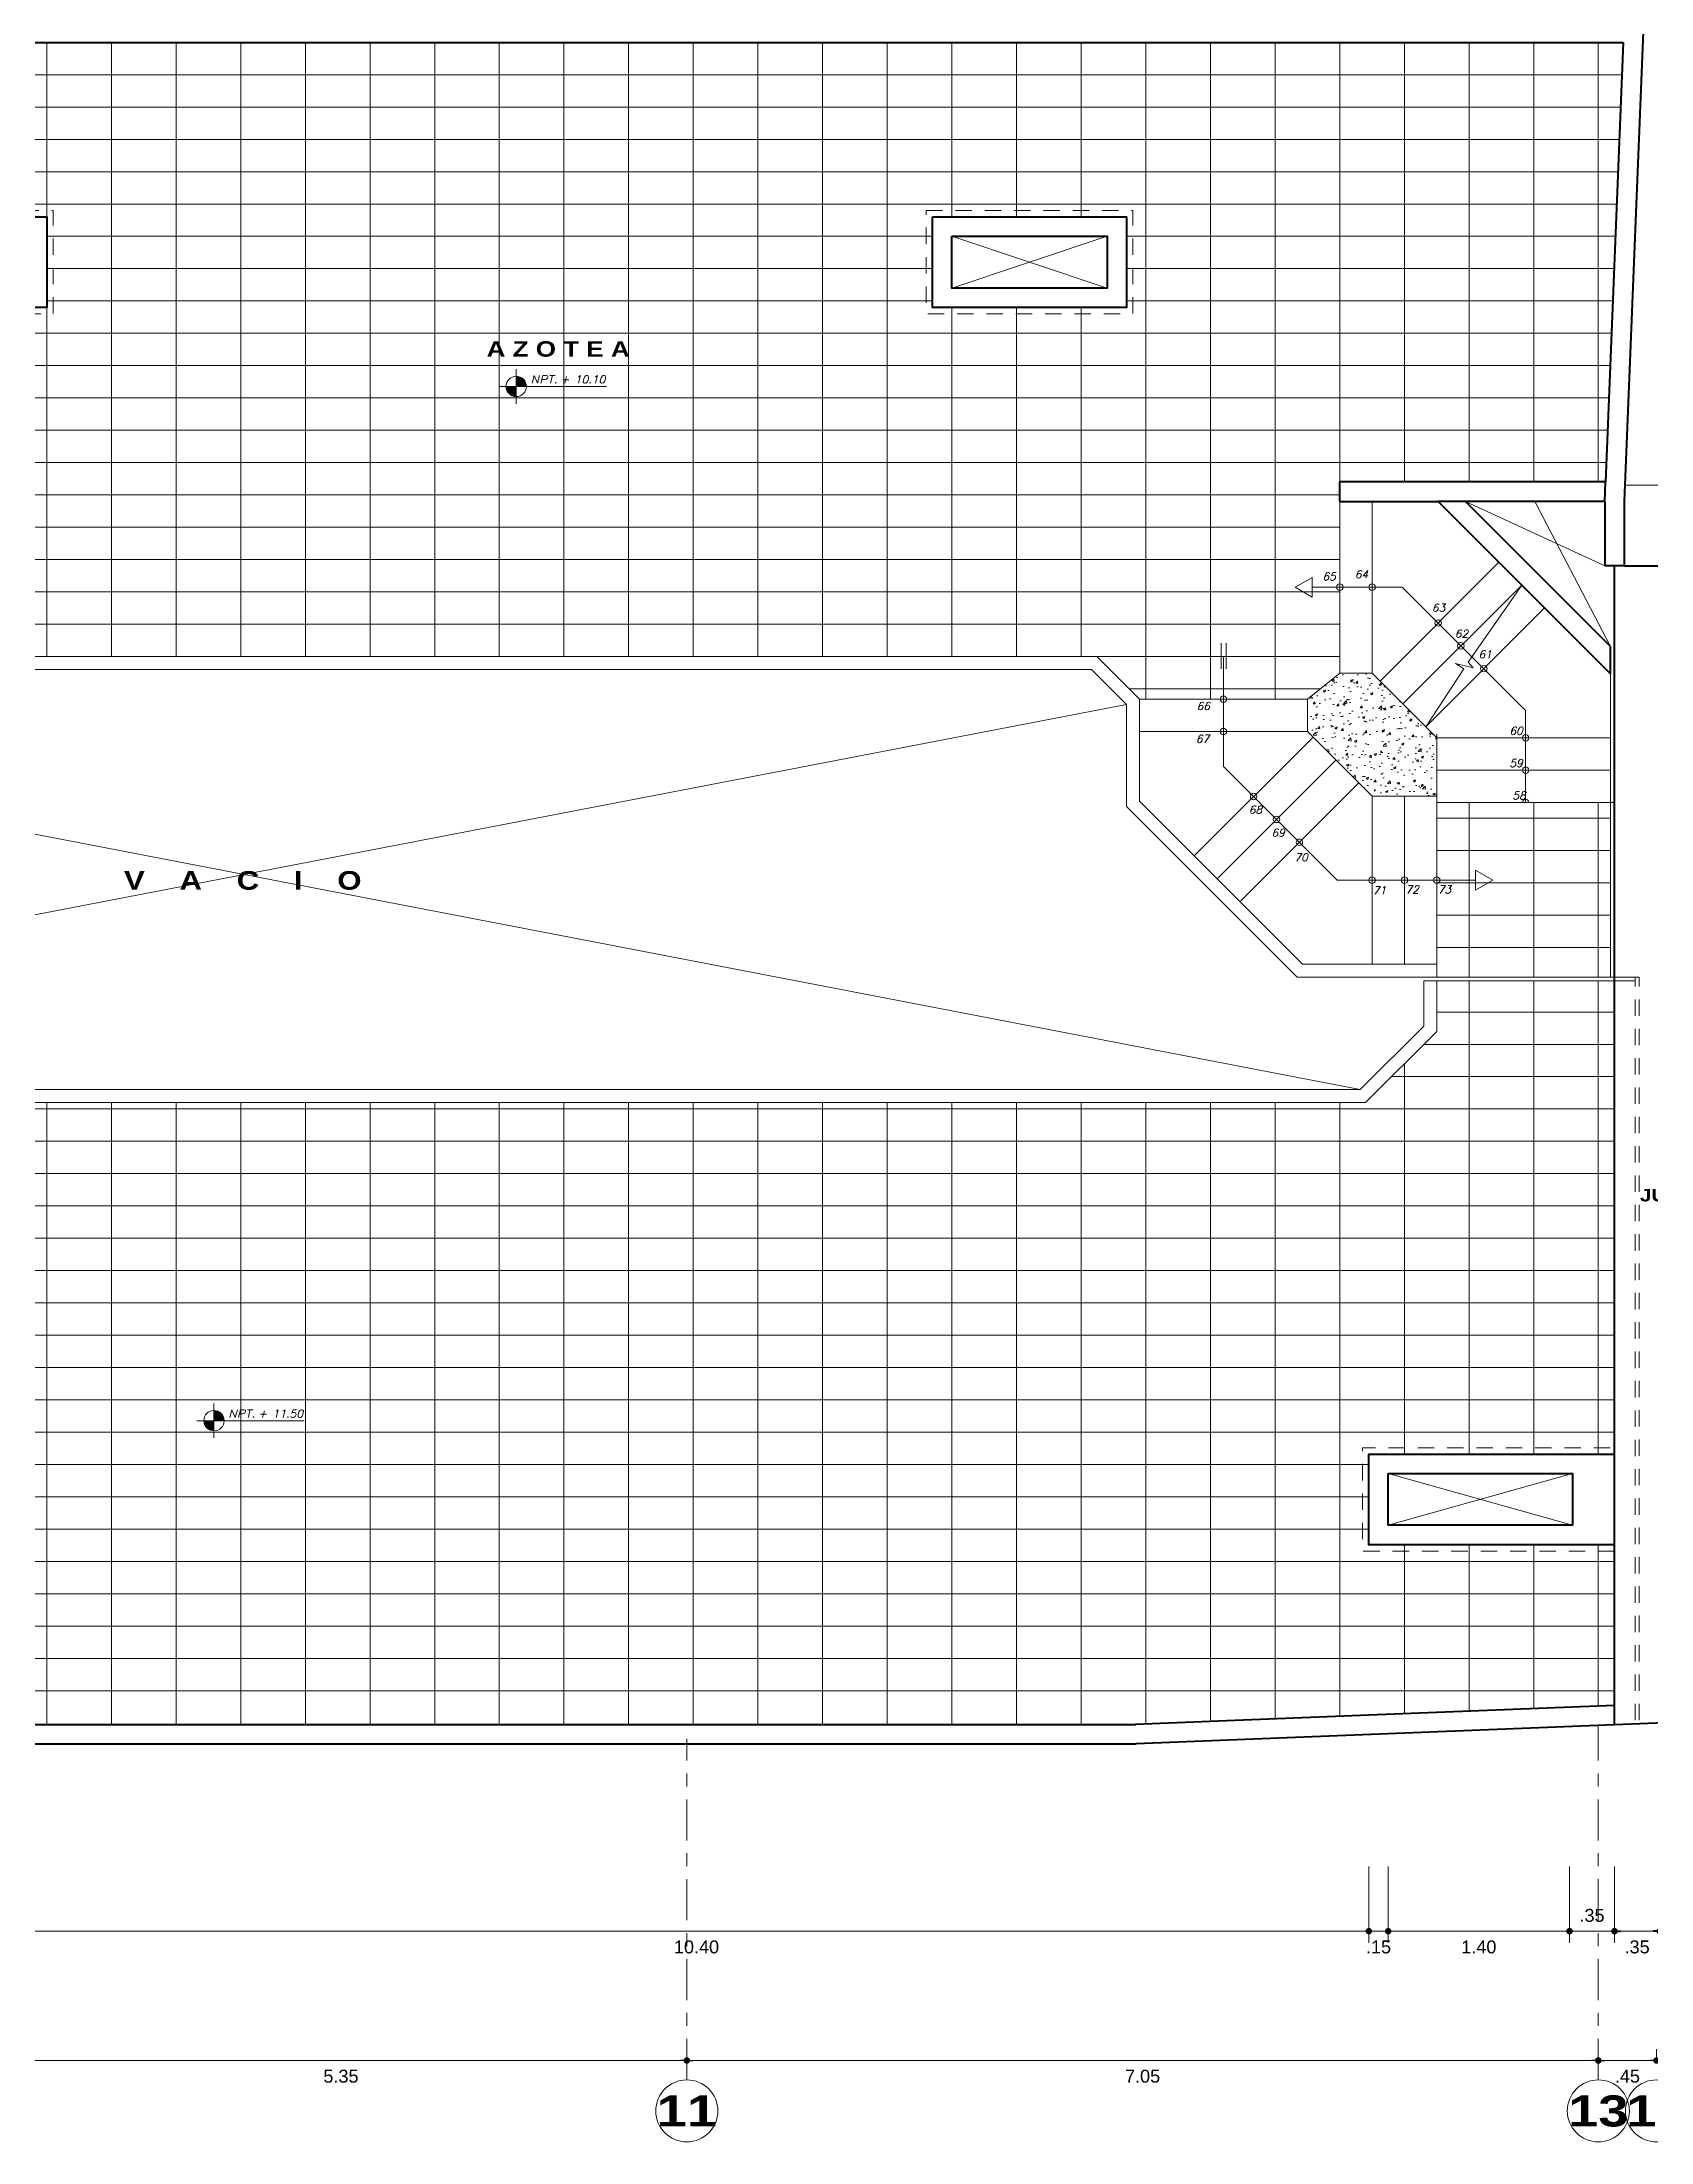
# Model space of a CAD drawing. Header units: millimetres. Extents: x 2178 to 2304, y 1220 to 1359.
# Drawn here: x 2268.32 to 2280.77, y 1327.38 to 1343.62 of the extents above; entities that cross this region are included whole.
import ezdxf
from ezdxf.enums import TextEntityAlignment as Align

# ---------------------------------------------------------------- set-up
doc = ezdxf.new("R2010")
doc.units = ezdxf.units.MM
doc.linetypes.add('CENTER', pattern=[50.8, 31.75, -6.35, 6.35, -6.35])
doc.linetypes.add('HIDDEN', pattern=[9.525, 6.35, -3.175])
doc.layers.get('0').update_dxf_attribs({"lineweight": 0})
for name, color, linetype, lineweight in [('COTAS', 40, 'Continuous', 20), ('Ejes22', 50, 'CENTER', 9), ('muros bajos', 2, 'Continuous', 25), ('PLUMA 1', 46, 'Continuous', 13), ('PLUMA 2', 94, 'Continuous', 15), ('PLUMA 4', 5, 'Continuous', 40), ('PLUMA 7', 10, 'Continuous', 0), ('PROY', 13, 'HIDDEN', 13), ('TEXTO', 5, 'Continuous', 18), ('TEXTOS', 42, 'Continuous', 13)]:
    doc.layers.add(name, color=color, linetype=linetype, lineweight=lineweight)
doc.layers.add('pisos....', color=7, linetype='Continuous', lineweight=5, true_color=0x7c7f7e)
doc.styles.add('ARIAL', font='arial.ttf')
doc.styles.add('ARIAL-N', font='arialbd.ttf')
doc.styles.add('ARIALCH', font='arialbd.ttf', dxfattribs={"width": 1.25})
doc.styles.add('SIMPLEX', font='simplex.shx', dxfattribs={"width": 1.2, "oblique": 15})
doc.dimstyles.new('RPM 50', dxfattribs={"dimtxt": 0.1, "dimasz": 0.05, "dimexe": 0.0885, "dimexo": 0.1535, "dimgap": 0.071, "dimtad": 2, "dimtih": 1, "dimtoh": 1, "dimzin": 4, "dimdsep": 46, "dimtxsty": 'ARIAL', "dimblk": 'DOT', "dimcen": 0.4, "dimdle": 0.25, "dimclrd": 8, "dimclre": 8, "dimclrt": 9, "dimadec": 0, "dimazin": 0, "dimtfac": 1, "dimtix": 1, "dimtmove": 0, "dimatfit": 3, "dimldrblk": 'DOT', "dimfxl": 0.5, "dimfxlon": 1, "dimlwd": 0, "dimlwe": 0, "dimarcsym": 0})

# ---------------------------------------------------------------- blocks, each defined once
blk = doc.blocks.new('_DOT')
at = {"color": 0, "linetype": 'ByBlock'}
blk.add_line((-0.5, 0), (-1, 0), dxfattribs=at)
at = {"color": 0, "linetype": 'ByBlock', "const_width": 0.5}
blk.add_lwpolyline([(-0.25, 0, 1), (0.25, 0, 1)], format="xyb", close=True, dxfattribs=at)
blk = doc.blocks.new('*D1721')
at = {"layer": 'Defpoints', "color": 0, "transparency": 16777216}
for p in [(2267.962, 1328.006), (2273.312, 1328.006), (2273.312, 1328.006)]:
    blk.add_point(p, dxfattribs=at)
at = {"layer": 'muros bajos', "color": 8, "lineweight": 0, "transparency": 16777216}
for p, q in [((2267.962, 1328.006), (2267.962, 1328.094)), ((2273.312, 1328.006), (2273.312, 1328.094)), ((2268.012, 1328.006), (2273.262, 1328.006))]:
    blk.add_line(p, q, dxfattribs=at)
at = {"layer": 'muros bajos', "color": 8, "lineweight": 0, "transparency": 16777216, "xscale": 0.05, "yscale": 0.05, "zscale": 0.05, "rotation": 180}
blk.add_blockref('_DOT', (2267.962, 1328.006), dxfattribs=at)
at = {"layer": 'muros bajos', "color": 8, "lineweight": 0, "transparency": 16777216, "xscale": 0.05, "yscale": 0.05, "zscale": 0.05}
blk.add_blockref('_DOT', (2273.312, 1328.006), dxfattribs=at)
at = {"layer": 'muros bajos', "color": 9, "transparency": 16777216, "insert": (2270.637, 1327.884), "char_height": 0.1, "attachment_point": 5, "style": 'ARIAL'}
blk.add_mtext('5.35', dxfattribs=at)
blk = doc.blocks.new('*D1722')
at = {"layer": 'Defpoints', "color": 0, "transparency": 16777216}
for p in [(2273.312, 1328.006), (2280.362, 1328.006), (2280.362, 1328.006)]:
    blk.add_point(p, dxfattribs=at)
at = {"layer": 'muros bajos', "color": 8, "lineweight": 0, "transparency": 16777216}
for p, q in [((2273.312, 1328.006), (2273.312, 1328.094)), ((2280.362, 1328.006), (2280.362, 1328.094)), ((2273.362, 1328.006), (2280.312, 1328.006))]:
    blk.add_line(p, q, dxfattribs=at)
at = {"layer": 'muros bajos', "color": 8, "lineweight": 0, "transparency": 16777216, "xscale": 0.05, "yscale": 0.05, "zscale": 0.05, "rotation": 180}
blk.add_blockref('_DOT', (2273.312, 1328.006), dxfattribs=at)
at = {"layer": 'muros bajos', "color": 8, "lineweight": 0, "transparency": 16777216, "xscale": 0.05, "yscale": 0.05, "zscale": 0.05}
blk.add_blockref('_DOT', (2280.362, 1328.006), dxfattribs=at)
at = {"layer": 'muros bajos', "color": 9, "transparency": 16777216, "insert": (2276.837, 1327.884), "char_height": 0.1, "attachment_point": 5, "style": 'ARIAL'}
blk.add_mtext('7.05', dxfattribs=at)
blk = doc.blocks.new('*D1723')
at = {"layer": 'Defpoints', "color": 0, "transparency": 16777216}
for p in [(2280.362, 1328.006), (2280.812, 1328.006), (2280.812, 1328.006)]:
    blk.add_point(p, dxfattribs=at)
at = {"layer": 'muros bajos', "color": 8, "lineweight": 0, "transparency": 16777216}
for p, q in [((2280.362, 1328.006), (2280.362, 1328.094)), ((2280.812, 1328.006), (2280.812, 1328.094)), ((2280.412, 1328.006), (2280.762, 1328.006))]:
    blk.add_line(p, q, dxfattribs=at)
at = {"layer": 'muros bajos', "color": 8, "lineweight": 0, "transparency": 16777216, "xscale": 0.05, "yscale": 0.05, "zscale": 0.05, "rotation": 180}
blk.add_blockref('_DOT', (2280.362, 1328.006), dxfattribs=at)
at = {"layer": 'muros bajos', "color": 8, "lineweight": 0, "transparency": 16777216, "xscale": 0.05, "yscale": 0.05, "zscale": 0.05}
blk.add_blockref('_DOT', (2280.812, 1328.006), dxfattribs=at)
at = {"layer": 'muros bajos', "color": 9, "transparency": 16777216, "insert": (2280.587, 1327.884), "char_height": 0.1, "attachment_point": 5, "style": 'ARIAL'}
blk.add_mtext('.45', dxfattribs=at)
blk = doc.blocks.new('*D1737')
at = {"color": 8, "lineweight": 0, "transparency": 16777216}
for p, q in [((2278.587, 1329.506), (2278.587, 1328.917)), ((2268.187, 1329.352), (2268.187, 1328.917)), ((2268.237, 1329.006), (2278.537, 1329.006))]:
    blk.add_line(p, q, dxfattribs=at)
at = {"layer": 'Defpoints', "color": 0, "transparency": 16777216}
for p in [(2278.587, 1330.677), (2268.187, 1329.506), (2278.587, 1329.006)]:
    blk.add_point(p, dxfattribs=at)
at = {"color": 8, "lineweight": 0, "transparency": 16777216, "xscale": 0.05, "yscale": 0.05, "zscale": 0.05, "rotation": 180}
blk.add_blockref('_DOT', (2268.187, 1329.006), dxfattribs=at)
at = {"color": 8, "lineweight": 0, "transparency": 16777216, "xscale": 0.05, "yscale": 0.05, "zscale": 0.05}
blk.add_blockref('_DOT', (2278.587, 1329.006), dxfattribs=at)
at = {"color": 9, "transparency": 16777216, "insert": (2273.387, 1328.884), "char_height": 0.1, "attachment_point": 5, "style": 'ARIAL'}
blk.add_mtext('10.40', dxfattribs=at)
blk = doc.blocks.new('*D1677')
at = {"layer": 'Defpoints', "color": 0, "ltscale": 0.02, "transparency": 16777216}
for p in [(2280.487, 1330.753), (2280.837, 1330.766), (2280.837, 1329.006)]:
    blk.add_point(p, dxfattribs=at)
at = {"layer": 'PLUMA 4', "color": 8, "lineweight": 0, "ltscale": 0.02, "transparency": 16777216}
for p, q in [((2280.487, 1329.506), (2280.487, 1328.917)), ((2280.837, 1329.506), (2280.837, 1328.917)), ((2280.537, 1329.006), (2280.787, 1329.006))]:
    blk.add_line(p, q, dxfattribs=at)
at = {"layer": 'PLUMA 4', "color": 8, "lineweight": 0, "ltscale": 0.02, "transparency": 16777216, "xscale": 0.05, "yscale": 0.05, "zscale": 0.05, "rotation": 180}
blk.add_blockref('_DOT', (2280.487, 1329.006), dxfattribs=at)
at = {"layer": 'PLUMA 4', "color": 8, "lineweight": 0, "ltscale": 0.02, "transparency": 16777216, "xscale": 0.05, "yscale": 0.05, "zscale": 0.05}
blk.add_blockref('_DOT', (2280.837, 1329.006), dxfattribs=at)
at = {"layer": 'PLUMA 4', "color": 9, "ltscale": 0.02, "transparency": 16777216, "insert": (2280.662, 1328.884), "char_height": 0.1, "attachment_point": 5, "style": 'ARIAL'}
blk.add_mtext('.35', dxfattribs=at)
blk = doc.blocks.new('*D1706')
at = {"color": 8, "lineweight": 0, "transparency": 16777216}
for p, q in [((2268.212, 1344.716), (2268.212, 1345.304)), ((2268.362, 1344.716), (2268.362, 1345.304)), ((2268.162, 1345.216), (2268.112, 1345.216)), ((2268.212, 1345.216), (2268.362, 1345.216)), ((2268.412, 1345.216), (2268.462, 1345.216))]:
    blk.add_line(p, q, dxfattribs=at)
at = {"layer": 'Defpoints', "color": 0, "transparency": 16777216}
for p in [(2268.362, 1345.216), (2268.212, 1343.616), (2268.362, 1343.623)]:
    blk.add_point(p, dxfattribs=at)
at = {"color": 8, "lineweight": 0, "transparency": 16777216, "xscale": 0.05, "yscale": 0.05, "zscale": 0.05}
blk.add_blockref('_DOT', (2268.212, 1345.216), dxfattribs=at)
at = {"color": 8, "lineweight": 0, "transparency": 16777216, "xscale": 0.05, "yscale": 0.05, "zscale": 0.05, "rotation": 180}
blk.add_blockref('_DOT', (2268.362, 1345.216), dxfattribs=at)
at = {"color": 9, "transparency": 16777216, "insert": (2268.287, 1345.338), "char_height": 0.1, "attachment_point": 5, "style": 'ARIAL'}
blk.add_mtext('.15', dxfattribs=at)
blk = doc.blocks.new('*D1744')
at = {"color": 8, "lineweight": 0, "transparency": 16777216}
for p, q in [((2275.212, 1344.716), (2275.212, 1345.304)), ((2276.312, 1344.716), (2276.312, 1345.304)), ((2276.262, 1345.216), (2275.262, 1345.216))]:
    blk.add_line(p, q, dxfattribs=at)
at = {"layer": 'Defpoints', "color": 0, "transparency": 16777216}
for p in [(2275.212, 1345.216), (2275.212, 1343.616), (2276.312, 1343.616)]:
    blk.add_point(p, dxfattribs=at)
at = {"color": 8, "lineweight": 0, "transparency": 16777216, "xscale": 0.05, "yscale": 0.05, "zscale": 0.05, "rotation": 180}
blk.add_blockref('_DOT', (2275.212, 1345.216), dxfattribs=at)
at = {"color": 8, "lineweight": 0, "transparency": 16777216, "xscale": 0.05, "yscale": 0.05, "zscale": 0.05}
blk.add_blockref('_DOT', (2276.312, 1345.216), dxfattribs=at)
at = {"color": 9, "transparency": 16777216, "insert": (2275.762, 1345.338), "char_height": 0.1, "attachment_point": 5, "style": 'ARIAL'}
blk.add_mtext('1.10', dxfattribs=at)
blk = doc.blocks.new('*D1745')
at = {"color": 8, "lineweight": 0, "transparency": 16777216}
for p, q in [((2275.212, 1344.716), (2275.212, 1345.304)), ((2280.311, 1344.716), (2280.311, 1345.304)), ((2275.262, 1345.216), (2280.261, 1345.216))]:
    blk.add_line(p, q, dxfattribs=at)
at = {"layer": 'Defpoints', "color": 0, "transparency": 16777216}
for p in [(2280.311, 1345.216), (2280.311, 1343.766), (2275.212, 1343.616)]:
    blk.add_point(p, dxfattribs=at)
at = {"color": 8, "lineweight": 0, "transparency": 16777216, "xscale": 0.05, "yscale": 0.05, "zscale": 0.05, "rotation": 180}
blk.add_blockref('_DOT', (2275.212, 1345.216), dxfattribs=at)
at = {"color": 8, "lineweight": 0, "transparency": 16777216, "xscale": 0.05, "yscale": 0.05, "zscale": 0.05}
blk.add_blockref('_DOT', (2280.311, 1345.216), dxfattribs=at)
at = {"color": 9, "transparency": 16777216, "insert": (2277.762, 1345.338), "char_height": 0.1, "attachment_point": 5, "style": 'ARIAL'}
blk.add_mtext('5.10', dxfattribs=at)
blk = doc.blocks.new('*D1714')
at = {"color": 8, "lineweight": 0, "transparency": 16777216}
for p, q in [((2282.292, 1343.766), (2282.381, 1343.766)), ((2282.292, 1343.716), (2282.292, 1343.566)), ((2281.792, 1343.516), (2282.381, 1343.516))]:
    blk.add_line(p, q, dxfattribs=at)
at = {"layer": 'Defpoints', "color": 0, "transparency": 16777216}
for p in [(2282.292, 1343.766), (2280.311, 1343.516), (2282.292, 1343.516)]:
    blk.add_point(p, dxfattribs=at)
at = {"color": 8, "lineweight": 0, "transparency": 16777216, "xscale": 0.05, "yscale": 0.05, "zscale": 0.05}
for p, rotation in [((2282.292, 1343.766), 90), ((2282.292, 1343.516), 270)]:
    blk.add_blockref('_DOT', p, dxfattribs=dict(at, rotation=rotation))
at = {"color": 9, "transparency": 16777216, "insert": (2282.451, 1343.641), "char_height": 0.1, "attachment_point": 5, "style": 'ARIAL'}
blk.add_mtext('.25', dxfattribs=at)
blk = doc.blocks.new('*D1715')
at = {"color": 8, "lineweight": 0, "transparency": 16777216}
for p, q in [((2281.792, 1343.516), (2282.381, 1343.516)), ((2282.292, 1343.466), (2282.292, 1340.366)), ((2281.792, 1340.316), (2282.381, 1340.316))]:
    blk.add_line(p, q, dxfattribs=at)
at = {"layer": 'Defpoints', "color": 0, "transparency": 16777216}
for p in [(2280.311, 1343.516), (2280.162, 1340.316), (2282.292, 1340.316)]:
    blk.add_point(p, dxfattribs=at)
at = {"color": 8, "lineweight": 0, "transparency": 16777216, "xscale": 0.05, "yscale": 0.05, "zscale": 0.05}
for p, rotation in [((2282.292, 1343.516), 90), ((2282.292, 1340.316), 270)]:
    blk.add_blockref('_DOT', p, dxfattribs=dict(at, rotation=rotation))
at = {"color": 9, "transparency": 16777216, "insert": (2282.493, 1341.916), "char_height": 0.1, "attachment_point": 5, "style": 'ARIAL'}
blk.add_mtext('3.20', dxfattribs=at)
blk = doc.blocks.new('*D1758')
at = {"color": 8, "lineweight": 0, "transparency": 16777216}
for p, q in [((2281.792, 1340.316), (2282.381, 1340.316)), ((2282.292, 1340.266), (2282.292, 1340.116)), ((2281.792, 1340.066), (2282.381, 1340.066))]:
    blk.add_line(p, q, dxfattribs=at)
at = {"layer": 'Defpoints', "color": 0, "transparency": 16777216}
for p in [(2280.162, 1340.316), (2280.412, 1340.066), (2282.292, 1340.066)]:
    blk.add_point(p, dxfattribs=at)
at = {"color": 8, "lineweight": 0, "transparency": 16777216, "xscale": 0.05, "yscale": 0.05, "zscale": 0.05}
for p, rotation in [((2282.292, 1340.316), 90), ((2282.292, 1340.066), 270)]:
    blk.add_blockref('_DOT', p, dxfattribs=dict(at, rotation=rotation))
at = {"color": 9, "transparency": 16777216, "insert": (2282.451, 1340.191), "char_height": 0.1, "attachment_point": 5, "style": 'ARIAL'}
blk.add_mtext('.25', dxfattribs=at)
blk = doc.blocks.new('*D1759')
at = {"color": 8, "lineweight": 0, "transparency": 16777216}
for p, q in [((2281.792, 1340.066), (2282.381, 1340.066)), ((2282.292, 1340.016), (2282.292, 1339.616)), ((2281.792, 1339.566), (2282.381, 1339.566))]:
    blk.add_line(p, q, dxfattribs=at)
at = {"layer": 'Defpoints', "color": 0, "transparency": 16777216}
for p in [(2280.412, 1340.066), (2280.412, 1339.566), (2282.292, 1339.566)]:
    blk.add_point(p, dxfattribs=at)
at = {"color": 8, "lineweight": 0, "transparency": 16777216, "xscale": 0.05, "yscale": 0.05, "zscale": 0.05}
for p, rotation in [((2282.292, 1340.066), 90), ((2282.292, 1339.566), 270)]:
    blk.add_blockref('_DOT', p, dxfattribs=dict(at, rotation=rotation))
at = {"color": 9, "transparency": 16777216, "insert": (2282.451, 1339.816), "char_height": 0.1, "attachment_point": 5, "style": 'ARIAL'}
blk.add_mtext('.50', dxfattribs=at)
blk = doc.blocks.new('F1')
for points in [[(-0.1, 0.02), (0.1, 0.02)], [(-0.1, -0.02), (0.1, -0.02)]]:
    blk.add_lwpolyline(points)
blk = doc.blocks.new('N')
at = {"linetype": 'Continuous'}
h = blk.add_hatch(color=256, dxfattribs=at)
h.paths.add_polyline_path([(0, 0.1), (0, 0), (0.1, 0, 0.414214)])
h.paths.add_polyline_path([(-0.1, 0, 0.414214), (0, -0.1), (0, 0)])
for points in [[(-0.17, 0), (0.887, 0)], [(0, 0.17), (0, -0.17)]]:
    blk.add_lwpolyline(points)
blk.add_circle((0, 0), 0.1)
at = {"color": 64, "style": 'SIMPLEX', "oblique": 15, "width": 1.2}
blk.add_text('NPT.', height=0.075, dxfattribs=at).set_placement((0.14, 0.031))
at = {"color": 64, "style": 'SIMPLEX', "oblique": 15, "width": 1.062312}
blk.add_attdef('NIV', text='', height=0.075, dxfattribs=at).set_placement((0.435, 0.031), (0.875, 0.031), align=Align.FIT)
blk = doc.blocks.new('*D1750')
at = {"color": 8, "lineweight": 0, "transparency": 16777216}
for p, q in [((2278.587, 1329.506), (2278.587, 1328.917)), ((2278.737, 1329.506), (2278.737, 1328.917)), ((2278.537, 1329.006), (2278.487, 1329.006)), ((2278.587, 1329.006), (2278.737, 1329.006)), ((2278.787, 1329.006), (2278.837, 1329.006))]:
    blk.add_line(p, q, dxfattribs=at)
at = {"layer": 'Defpoints', "color": 0, "transparency": 16777216}
for p in [(2278.737, 1332.146), (2278.587, 1332.046), (2278.737, 1329.006)]:
    blk.add_point(p, dxfattribs=at)
at = {"color": 8, "lineweight": 0, "transparency": 16777216, "xscale": 0.05, "yscale": 0.05, "zscale": 0.05}
blk.add_blockref('_DOT', (2278.587, 1329.006), dxfattribs=at)
at = {"color": 8, "lineweight": 0, "transparency": 16777216, "xscale": 0.05, "yscale": 0.05, "zscale": 0.05, "rotation": 180}
blk.add_blockref('_DOT', (2278.737, 1329.006), dxfattribs=at)
at = {"color": 9, "transparency": 16777216, "insert": (2278.662, 1328.884), "char_height": 0.1, "attachment_point": 5, "style": 'ARIAL'}
blk.add_mtext('.15', dxfattribs=at)
blk = doc.blocks.new('*D1751')
at = {"color": 8, "lineweight": 0, "transparency": 16777216}
for p, q in [((2278.737, 1329.506), (2278.737, 1328.917)), ((2280.139, 1329.506), (2280.139, 1328.917)), ((2278.787, 1329.006), (2280.089, 1329.006))]:
    blk.add_line(p, q, dxfattribs=at)
at = {"layer": 'Defpoints', "color": 0, "transparency": 16777216}
for p in [(2278.737, 1332.546), (2280.139, 1332.546), (2280.139, 1329.006)]:
    blk.add_point(p, dxfattribs=at)
at = {"color": 8, "lineweight": 0, "transparency": 16777216, "xscale": 0.05, "yscale": 0.05, "zscale": 0.05, "rotation": 180}
blk.add_blockref('_DOT', (2278.737, 1329.006), dxfattribs=at)
at = {"color": 8, "lineweight": 0, "transparency": 16777216, "xscale": 0.05, "yscale": 0.05, "zscale": 0.05}
blk.add_blockref('_DOT', (2280.139, 1329.006), dxfattribs=at)
at = {"color": 9, "transparency": 16777216, "insert": (2279.438, 1328.884), "char_height": 0.1, "attachment_point": 5, "style": 'ARIAL'}
blk.add_mtext('1.40', dxfattribs=at)
blk = doc.blocks.new('*D1713')
at = {"color": 8, "lineweight": 0, "transparency": 16777216}
for p, q in [((2280.139, 1329.006), (2280.139, 1329.094)), ((2280.487, 1329.006), (2280.487, 1329.094)), ((2280.189, 1329.006), (2280.437, 1329.006))]:
    blk.add_line(p, q, dxfattribs=at)
at = {"layer": 'Defpoints', "color": 0, "transparency": 16777216}
for p in [(2280.139, 1328.955), (2280.487, 1329.006), (2280.487, 1328.955)]:
    blk.add_point(p, dxfattribs=at)
at = {"color": 8, "lineweight": 0, "transparency": 16777216, "xscale": 0.05, "yscale": 0.05, "zscale": 0.05, "rotation": 180}
blk.add_blockref('_DOT', (2280.139, 1329.006), dxfattribs=at)
at = {"color": 8, "lineweight": 0, "transparency": 16777216, "xscale": 0.05, "yscale": 0.05, "zscale": 0.05}
blk.add_blockref('_DOT', (2280.487, 1329.006), dxfattribs=at)
at = {"color": 9, "transparency": 16777216, "insert": (2280.313, 1329.128), "char_height": 0.1, "attachment_point": 5, "style": 'ARIAL'}
blk.add_mtext('.35', dxfattribs=at)

msp = doc.modelspace()

# ---------------------------------------------------------------- hatches: boundary and pattern name
h = msp.add_hatch()
h.set_pattern_fill('AR-CONC', color=256, scale=0.001)
h.set_pattern_definition([(50, (1088.16929, -427.16053), (0.182184669, -0.015939086), [0.01905, -0.20955]), (355, (1088.1693, -427.16053), (-0.035243421, 0.191056845), [0.01524, -0.167640584]), (100.451445, (1088.18447, -427.16186), (0.146941247, 0.175117752), [0.016190009, -0.178090245]), (46.1842, (1088.1693, -427.10973), (0.27107904, -0.042042328), [0.028575, -0.314325]), (96.635558, (1088.19188, -427.11323), (0.237404134, 0.247426125), [0.024285023, -0.267135608]), (351.184151, (1088.1693, -427.10973), (0.237404134, 0.247426125), [0.022859967, -0.251459732]), (21, (1088.19469, -427.12243), (0.151614391, -0.102265198), [0.01905, -0.20955]), (326, (1088.1947, -427.12243), (0.061802028, 0.184187966), [0.01524, -0.16764]), (71.451445, (1088.20733, -427.13095), (0.21341642, 0.081922769), [0.016190009, -0.178089938]), (37.5, (1088.16929, -427.16053), (0.0030886033, 0.0845550389), [0, -0.165608, 0, -0.17018, 0, -0.168275]), (7.5, (1088.16929, -427.16053), (0.0668196625, 0.100180575), [0, -0.097028, 0, -0.161798, 0, -0.064135]), (327.5, (1088.11265, -427.16053), (0.1355905952, -0.005728744), [0, -0.0635, 0, -0.19812, 0, -0.26289]), (317.5, (1088.08725, -427.16053), (0.1481291814, 0.025426491), [0, -0.08255, 0, -0.131572, 0, -0.18669])])
h.paths.add_polyline_path([(2278.112, 1338.286), (2278.112, 1338.536), (2278.362, 1338.737), (2278.612, 1338.737), (2279.112, 1338.237), (2279.112, 1337.786), (2278.612, 1337.786)])

# ---------------------------------------------------------------- linework, layer by layer
for points in [[(2276.562, 1341.716), (2275.362, 1342.116)], [(2275.362, 1341.716), (2276.562, 1342.116)], [(2279.335, 1340.066), (2280.412, 1339.566)], [(2280.457, 1338.943), (2279.871, 1340.066)], [(2280.162, 1332.146), (2278.737, 1332.546)], [(2280.162, 1332.546), (2278.737, 1332.146)], [(2279.862, 1332.546), (2280.162, 1332.546)]]:
    msp.add_lwpolyline(points)
msp.add_lwpolyline([(2278.587, 1332.046), (2278.587, 1332.046)], close=True)
at = {"layer": 'COTAS'}
for centre in [(2273.312, 1327.616), (2280.362, 1327.616), (2280.812, 1327.616)]:
    msp.add_circle(centre, 0.24, dxfattribs=at)
at = {"layer": 'Ejes22', "linetype": 'CENTER', "lineweight": 9, "ltscale": 0.01}
for points in [[(2280.567, 1340.191), (2283.442, 1340.191)], [(2280.362, 1327.856), (2280.362, 1330.598)], [(2273.312, 1327.856), (2273.312, 1330.493)]]:
    msp.add_lwpolyline(points, dxfattribs=at)
at = {"layer": 'pisos....'}
for points in [[(2268.362, 1338.866), (2268.362, 1343.616)], [(2268.862, 1338.866), (2268.862, 1343.616)], [(2269.362, 1338.866), (2269.362, 1343.616)], [(2269.862, 1338.866), (2269.862, 1343.616)], [(2270.362, 1338.866), (2270.362, 1343.616)], [(2270.862, 1338.866), (2270.862, 1343.616)], [(2271.362, 1338.866), (2271.362, 1343.616)], [(2271.862, 1338.866), (2271.862, 1343.616)], [(2272.362, 1338.866), (2272.362, 1343.616)], [(2272.862, 1338.866), (2272.862, 1343.616)], [(2273.362, 1338.866), (2273.362, 1343.616)], [(2273.862, 1338.866), (2273.862, 1343.616)], [(2274.362, 1338.866), (2274.362, 1343.616)], [(2274.862, 1338.866), (2274.862, 1343.616)], [(2275.362, 1342.266), (2275.362, 1343.616)], [(2275.862, 1342.266), (2275.862, 1343.616)], [(2276.362, 1342.266), (2276.362, 1343.616)], [(2276.862, 1338.536), (2276.862, 1343.616)], [(2277.362, 1338.536), (2277.362, 1343.616)], [(2277.862, 1338.536), (2277.862, 1343.616)], [(2278.362, 1340.216), (2278.362, 1343.616)], [(2278.862, 1340.216), (2278.862, 1343.616)], [(2279.362, 1340.216), (2279.362, 1343.616)], [(2279.862, 1340.216), (2279.862, 1343.616)], [(2280.362, 1340.216), (2280.362, 1343.616)], [(2261.912, 1343.366), (2280.545, 1343.366)], [(2261.912, 1343.116), (2280.535, 1343.116)], [(2261.912, 1342.866), (2280.525, 1342.866)], [(2261.912, 1342.866), (2280.525, 1342.866)], [(2261.912, 1342.616), (2280.515, 1342.616)], [(2261.912, 1342.366), (2280.505, 1342.366)], [(2268.362, 1342.116), (2275.212, 1342.116)], [(2275.362, 1342.116), (2276.562, 1342.116)], [(2275.362, 1341.716), (2275.362, 1342.116)], [(2276.712, 1342.116), (2280.495, 1342.116)], [(2268.362, 1341.866), (2275.212, 1341.866)], [(2268.362, 1341.866), (2275.212, 1341.866)], [(2276.712, 1341.866), (2280.485, 1341.866)], [(2276.712, 1341.866), (2280.485, 1341.866)], [(2268.362, 1341.616), (2275.212, 1341.616)], [(2275.362, 1338.866), (2275.362, 1341.566)], [(2275.862, 1338.866), (2275.862, 1341.566)], [(2276.362, 1338.866), (2276.362, 1341.566)], [(2276.712, 1341.616), (2280.475, 1341.616)], [(2261.912, 1341.366), (2280.465, 1341.366)], [(2261.912, 1341.116), (2280.455, 1341.116)], [(2261.912, 1340.866), (2280.444, 1340.866)], [(2261.912, 1340.616), (2280.434, 1340.616)], [(2261.912, 1340.366), (2280.424, 1340.366)], [(2261.912, 1340.116), (2278.362, 1340.116)], [(2278.362, 1338.866), (2278.362, 1340.036)], [(2263.312, 1339.866), (2276.462, 1339.866)], [(2276.362, 1339.866), (2278.362, 1339.866)], [(2263.312, 1339.616), (2276.462, 1339.616)], [(2276.362, 1339.616), (2277.362, 1339.616)], [(2278.362, 1339.616), (2276.362, 1339.616)], [(2263.312, 1339.366), (2276.462, 1339.366)], [(2276.362, 1339.366), (2277.362, 1339.366)], [(2278.362, 1339.366), (2276.362, 1339.366)], [(2263.312, 1339.116), (2276.492, 1339.116)], [(2276.492, 1339.116), (2277.362, 1339.116)], [(2278.362, 1339.116), (2276.492, 1339.116)], [(2278.362, 1338.866), (2276.482, 1338.866)], [(2261.254, 1335.516), (2276.712, 1338.494)], [(2278.521, 1335.516), (2263.062, 1338.494)], [(2278.212, 1338.616), (2276.732, 1338.616)], [(2279.362, 1336.386), (2279.362, 1337.737)], [(2279.862, 1336.386), (2279.862, 1337.737)], [(2280.362, 1336.386), (2280.362, 1337.737)], [(2280.457, 1337.616), (2279.112, 1337.616)], [(2279.112, 1337.366), (2280.457, 1337.366)], [(2279.112, 1337.116), (2280.457, 1337.116)], [(2279.112, 1336.866), (2280.457, 1336.866)], [(2279.112, 1336.616), (2280.457, 1336.616)], [(2279.362, 1332.696), (2279.362, 1336.356)], [(2279.862, 1332.696), (2279.862, 1336.356)], [(2280.362, 1332.696), (2280.362, 1336.356)], [(2279.112, 1336.116), (2280.487, 1336.116)], [(2279.012, 1335.866), (2280.487, 1335.866)], [(2278.862, 1332.696), (2278.862, 1335.716)], [(2278.762, 1335.616), (2280.487, 1335.616)], [(2268.362, 1330.606), (2268.362, 1335.416)], [(2268.862, 1330.606), (2268.862, 1335.416)], [(2269.362, 1330.606), (2269.362, 1335.416)], [(2269.862, 1330.606), (2269.862, 1335.416)], [(2270.362, 1330.606), (2270.362, 1335.416)], [(2270.862, 1330.606), (2270.862, 1335.416)], [(2271.362, 1330.606), (2271.362, 1335.416)], [(2271.862, 1330.606), (2271.862, 1335.416)], [(2272.362, 1330.606), (2272.362, 1335.416)], [(2272.862, 1330.606), (2272.862, 1335.416)], [(2273.362, 1330.606), (2273.362, 1335.416)], [(2273.862, 1330.606), (2273.862, 1335.416)], [(2274.362, 1330.606), (2274.362, 1335.416)], [(2274.862, 1330.606), (2274.862, 1335.416)], [(2275.362, 1330.606), (2275.362, 1335.416)], [(2275.862, 1330.606), (2275.862, 1335.416)], [(2276.362, 1330.606), (2276.362, 1335.416)], [(2276.862, 1330.609), (2276.862, 1335.416)], [(2277.362, 1330.629), (2277.362, 1335.416)], [(2277.862, 1330.648), (2277.862, 1335.416)], [(2278.362, 1330.668), (2278.362, 1335.416)], [(2253.262, 1335.366), (2280.487, 1335.366)], [(2253.262, 1335.116), (2280.487, 1335.116)], [(2253.262, 1334.866), (2280.487, 1334.866)], [(2253.262, 1334.616), (2280.487, 1334.616)], [(2253.262, 1334.366), (2280.487, 1334.366)], [(2253.262, 1334.116), (2280.487, 1334.116)], [(2253.262, 1333.866), (2280.487, 1333.866)], [(2253.262, 1333.616), (2280.487, 1333.616)], [(2253.262, 1333.366), (2280.487, 1333.366)], [(2253.262, 1333.116), (2280.487, 1333.116)], [(2253.262, 1332.866), (2280.487, 1332.866)], [(2268.187, 1332.616), (2278.587, 1332.616)], [(2268.187, 1332.366), (2278.587, 1332.366)], [(2268.187, 1332.116), (2278.587, 1332.116)], [(2278.862, 1330.688), (2278.862, 1331.996)], [(2279.362, 1330.708), (2279.362, 1331.996)], [(2279.862, 1330.728), (2279.862, 1331.996)], [(2280.362, 1330.748), (2280.362, 1331.996)], [(2253.262, 1331.866), (2280.487, 1331.866)], [(2253.262, 1331.616), (2280.487, 1331.616)], [(2258.437, 1331.366), (2280.487, 1331.366)], [(2258.437, 1331.116), (2280.487, 1331.116)], [(2259.187, 1330.866), (2280.487, 1330.866)]]:
    msp.add_lwpolyline(points, dxfattribs=at)
at = {"layer": 'PLUMA 1'}
msp.add_line((2277.462, 1338.016), (2277.462, 1338.866), dxfattribs=at)
for points in [[(2278.846, 1339.402), (2278.15, 1339.402)], [(2279.8, 1338.448), (2278.846, 1339.402)], [(2279.8, 1338.448), (2278.846, 1339.402)], [(2279.027, 1338.323), (2279.322, 1338.77), (2279.258, 1338.813), (2279.393, 1338.779), (2279.356, 1338.821), (2279.77, 1339.419)], [(2279.8, 1337.737), (2279.8, 1338.448)], [(2278.343, 1337.136), (2277.462, 1338.016)], [(2278.343, 1337.136), (2277.462, 1338.016)], [(2279.412, 1337.136), (2278.343, 1337.136)]]:
    msp.add_lwpolyline(points, dxfattribs=at)
for centre in [(2278.362, 1339.402), (2278.612, 1339.402), (2279.123, 1339.125), (2279.299, 1338.948), (2279.476, 1338.772), (2277.462, 1338.536), (2277.462, 1338.286), (2279.8, 1338.237), (2279.8, 1337.987), (2277.696, 1337.783), (2277.696, 1337.783), (2277.873, 1337.606), (2278.05, 1337.429), (2278.05, 1337.429), (2278.612, 1337.136), (2278.612, 1337.136), (2278.862, 1337.136), (2278.862, 1337.136), (2279.112, 1337.136), (2279.112, 1337.136)]:
    msp.add_circle(centre, 0.025, dxfattribs=at)
msp.add_arc((2279.8, 1337.737), 0.025, 0, 180, dxfattribs=at)
at = {"layer": 'PLUMA 2', "color": 40, "linetype": 'Continuous', "lineweight": 20, "flags": 128}
for points in [[(2278.362, 1338.737), (2278.362, 1340.066)], [(2278.612, 1338.737), (2278.612, 1340.066)], [(2278.674, 1338.676), (2279.593, 1339.595)], [(2278.85, 1338.499), (2279.77, 1339.419)], [(2279.027, 1338.323), (2279.946, 1339.242)], [(2263.312, 1338.866), (2276.482, 1338.866)], [(2276.812, 1338.536), (2276.482, 1338.866)], [(2263.312, 1338.766), (2276.441, 1338.766)], [(2276.712, 1338.494), (2276.441, 1338.766)], [(2280.457, 1338.731), (2280.457, 1336.386)], [(2276.712, 1337.706), (2276.712, 1338.494)], [(2276.812, 1337.747), (2276.812, 1338.536)], [(2276.812, 1338.536), (2278.112, 1338.536)], [(2278.112, 1338.536), (2276.812, 1338.536)], [(2278.112, 1338.286), (2276.812, 1338.286)], [(2278.112, 1338.286), (2276.812, 1338.286)], [(2277.237, 1337.323), (2278.156, 1338.242)], [(2279.112, 1338.266), (2279.112, 1337.516)], [(2280.457, 1338.237), (2279.112, 1338.237)], [(2277.413, 1337.146), (2278.333, 1338.065)], [(2280.457, 1337.987), (2279.112, 1337.987)], [(2277.59, 1336.969), (2278.509, 1337.889)], [(2278.032, 1336.386), (2276.712, 1337.706)], [(2278.074, 1336.486), (2276.812, 1337.747)], [(2278.612, 1337.786), (2278.612, 1336.486)], [(2278.612, 1337.786), (2278.612, 1336.486)], [(2278.612, 1337.786), (2278.612, 1336.486)], [(2278.862, 1337.786), (2278.862, 1336.486)], [(2278.862, 1337.786), (2278.862, 1336.486)], [(2278.862, 1337.786), (2278.862, 1336.486)], [(2280.487, 1337.737), (2279.112, 1337.737)], [(2279.112, 1337.516), (2279.112, 1336.386)], [(2279.112, 1337.516), (2279.112, 1336.386)], [(2279.112, 1336.386), (2278.032, 1336.386)], [(2280.487, 1336.386), (2278.032, 1336.386)], [(2279.112, 1336.486), (2278.074, 1336.486)], [(2279.112, 1336.486), (2278.074, 1336.486)], [(2279.012, 1336.356), (2279.012, 1336.007)], [(2279.912, 1336.356), (2279.012, 1336.356)], [(2279.112, 1336.356), (2279.112, 1335.966)], [(2280.647, 1336.356), (2279.912, 1336.356)], [(2280.487, 1336.386), (2280.677, 1336.386)], [(2278.521, 1335.516), (2279.012, 1336.007)], [(2278.562, 1335.416), (2279.112, 1335.966)], [(2261.212, 1335.416), (2278.562, 1335.416)], [(2261.254, 1335.516), (2278.521, 1335.516)]]:
    msp.add_lwpolyline(points, dxfattribs=at)
for points in [[(2278.018, 1339.402), (2278.15, 1339.478), (2278.15, 1339.325)], [(2279.545, 1337.136), (2279.412, 1337.212), (2279.412, 1337.059)]]:
    msp.add_lwpolyline(points, close=True, dxfattribs=at)
at = {"layer": 'PLUMA 4', "ltscale": 0.02}
for points in [[(2280.711, 1343.766), (2280.562, 1340.066)], [(2266.612, 1343.616), (2271.462, 1343.616)], [(2271.462, 1343.616), (2275.212, 1343.616)], [(2275.212, 1343.616), (2280.555, 1343.616)], [(2280.555, 1343.616), (2280.418, 1340.216)], [(2280.418, 1340.216), (2278.362, 1340.216), (2278.362, 1340.216)], [(2278.362, 1340.066), (2278.362, 1340.216)], [(2280.412, 1340.066), (2280.418, 1340.216)], [(2278.362, 1340.066), (2279.123, 1340.066), (2279.123, 1340.066)], [(2280.412, 1340.066), (2279.123, 1340.066)], [(2279.593, 1339.595), (2279.123, 1340.066)], [(2279.699, 1339.701), (2279.335, 1340.066)], [(2280.412, 1340.066), (2280.412, 1339.566)], [(2280.562, 1340.066), (2280.562, 1339.566)], [(2280.457, 1338.943), (2279.699, 1339.701)], [(2280.457, 1338.731), (2279.593, 1339.595)], [(2280.562, 1339.566), (2280.412, 1339.566)], [(2280.487, 1330.602), (2280.487, 1339.566)], [(2280.562, 1339.566), (2290.537, 1339.566)], [(2280.457, 1338.731), (2280.457, 1338.943)], [(2280.487, 1331.996), (2280.487, 1331.996), (2278.587, 1331.996), (2278.587, 1332.696), (2280.312, 1332.696), (2280.487, 1332.696)], [(2278.587, 1330.677), (2276.781, 1330.606)], [(2280.487, 1330.753), (2278.587, 1330.677)], [(2283.087, 1330.706), (2283.087, 1330.706), (2280.487, 1330.602)], [(2268.187, 1330.606), (2273.537, 1330.606)], [(2273.537, 1330.606), (2276.784, 1330.606)], [(2280.487, 1330.602), (2276.787, 1330.456)], [(2263.337, 1330.456), (2276.787, 1330.456)]]:
    msp.add_lwpolyline(points, dxfattribs=at)
for points in [[(2266.862, 1342.266), (2268.362, 1342.266), (2268.362, 1341.566), (2266.862, 1341.566)], [(2275.212, 1342.266), (2276.712, 1342.266), (2276.712, 1341.566), (2275.212, 1341.566)], [(2275.362, 1342.116), (2276.562, 1342.116), (2276.562, 1341.716), (2275.362, 1341.716)], [(2278.737, 1332.546), (2280.162, 1332.546), (2280.162, 1332.146), (2278.737, 1332.146)]]:
    msp.add_lwpolyline(points, close=True, dxfattribs=at)
at = {"layer": 'PLUMA 7'}
for points in [[(2278.112, 1338.286), (2278.112, 1338.536), (2278.362, 1338.737)], [(2278.362, 1338.737), (2278.612, 1338.737)], [(2279.112, 1338.237), (2278.612, 1338.737)], [(2278.612, 1337.786), (2278.112, 1338.286)], [(2279.112, 1338.237), (2279.112, 1337.786)], [(2278.612, 1337.786), (2279.112, 1337.786)]]:
    msp.add_lwpolyline(points, dxfattribs=at)
at = {"layer": 'PROY', "ltscale": 0.02, "flags": 128}
for points in [[(2266.812, 1342.316), (2268.412, 1342.316), (2268.412, 1341.516), (2266.812, 1341.516)], [(2275.162, 1342.316), (2276.762, 1342.316), (2276.762, 1341.516), (2275.162, 1341.516)]]:
    msp.add_lwpolyline(points, close=True, dxfattribs=at)
for points in [[(2280.647, 1330.638), (2280.647, 1336.386)], [(2280.677, 1330.639), (2280.677, 1336.386)], [(2280.487, 1331.946), (2278.537, 1331.946), (2278.537, 1332.746), (2280.487, 1332.746)]]:
    msp.add_lwpolyline(points, dxfattribs=at)

# ---------------------------------------------------------------- block references
at = {"layer": 'COTAS'}
ref = msp.add_blockref('N', (2271.993, 1340.955), dxfattribs=dict(at, xscale=0.7870854846603947, yscale=0.7870854846603947, zscale=0.7870854846603947))
ref.add_attrib('NIV', '+ 10.10', dxfattribs={"layer": '0', "color": 64, "height": 0.059, "style": 'SIMPLEX', "oblique": 15, "width": 1.018415}).set_placement((2272.335, 1340.98), (2272.682, 1340.98), align=Align.FIT)
ref = msp.add_blockref('N', (2269.655, 1332.955), dxfattribs=dict(at, xscale=0.7870854846603947, yscale=0.7870854846603947, zscale=0.7870854846603947))
ref.add_attrib('NIV', '+ 11.50', dxfattribs={"layer": '0', "color": 64, "height": 0.059, "style": 'SIMPLEX', "oblique": 15, "width": 1.018415}).set_placement((2269.997, 1332.98), (2270.344, 1332.98), align=Align.FIT)
at = {"layer": 'PLUMA 1', "rotation": 89.99999999999999}
msp.add_blockref('F1', (2277.464, 1338.87), dxfattribs=at)

# ---------------------------------------------------------------- texts
at = {"layer": 'COTAS', "style": 'ARIALCH', "width": 1.25}
for tag, p in [('13', (2280.362, 1327.616)), ('11', (2273.312, 1327.616)), ('15', (2280.812, 1327.616))]:
    msp.add_attdef(tag, text='LETRAONUMERO', height=0.24, dxfattribs=at).set_placement(p, align=Align.MIDDLE_CENTER)
at = {"layer": 'TEXTO', "style": 'ARIAL-N', "width": 1.2}
for s, height, p in [('A Z O T E A', 0.12, (2272.317, 1341.185)), ('V    A    C    I    O ', 0.144, (2269.911, 1337.062)), ('JUNTA DE DILATACION', 0.096, (2281.604, 1334.651))]:
    msp.add_text(s, height=height, dxfattribs=at).set_placement(p, align=Align.CENTER)
at = {"layer": 'TEXTOS', "style": 'SIMPLEX', "oblique": 15}
for s, p in [('65', (2278.28, 1339.485)), ('64', (2278.53, 1339.501)), ('63', (2279.126, 1339.243)), ('62', (2279.303, 1339.042)), ('61', (2279.486, 1338.883)), ('66', (2277.307, 1338.483)), ('60', (2279.726, 1338.291)), ('67', (2277.301, 1338.229)), ('59', (2279.726, 1338.041)), ('58', (2279.749, 1337.791)), ('68', (2277.71, 1337.681)), ('69', (2277.886, 1337.503)), ('70', (2278.063, 1337.312)), ('71', (2278.669, 1337.057)), ('72', (2278.922, 1337.064)), ('73', (2279.172, 1337.064))]:
    msp.add_text(s, height=0.06, dxfattribs=at).set_placement(p, align=Align.MIDDLE_CENTER)

# ---------------------------------------------------------------- dimensions: what is measured, and where the dimension line sits
for base, p1, p2, picture, middle in [((2268.362, 1345.216), (2268.212, 1343.616), (2268.362, 1343.623), '*D1706', (2268.287, 1345.338)), ((2275.212, 1345.216), (2276.312, 1343.616), (2275.212, 1343.616), '*D1744', (2275.762, 1345.338)), ((2280.311, 1345.216), (2275.212, 1343.616), (2280.311, 1343.766), '*D1745', (2277.762, 1345.338)), ((2278.587, 1329.006), (2268.187, 1329.506), (2278.587, 1330.677), '*D1737', (2273.387, 1328.884))]:
    dim = msp.add_linear_dim(base=base, p1=p1, p2=p2, dimstyle='RPM 50', override={"dimtmove": 1})
    dim.commit()
    dim.dimension.update_dxf_attribs({"geometry": picture, "text_midpoint": middle})
dim = msp.add_linear_dim(base=(2282.292, 1343.516), p1=(2282.292, 1343.766), p2=(2280.311, 1343.516), angle=90, dimstyle='RPM 50')
dim.commit()
dim.dimension.update_dxf_attribs({"geometry": '*D1714', "text_midpoint": (2282.451, 1343.641)})
for base, p1, p2, picture, middle in [((2282.292, 1340.316), (2280.311, 1343.516), (2280.162, 1340.316), '*D1715', (2282.493, 1341.916)), ((2282.292, 1340.066), (2280.162, 1340.316), (2280.412, 1340.066), '*D1758', (2282.451, 1340.191)), ((2282.292, 1339.566), (2280.412, 1340.066), (2280.412, 1339.566), '*D1759', (2282.451, 1339.816))]:
    dim = msp.add_linear_dim(base=base, p1=p1, p2=p2, angle=90, dimstyle='RPM 50', override={"dimtmove": 1})
    dim.commit()
    dim.dimension.update_dxf_attribs({"geometry": picture, "text_midpoint": middle})
for base, p1, p2, picture, middle in [((2280.139, 1329.006), (2278.737, 1332.546), (2280.139, 1332.546), '*D1751', (2279.438, 1328.884)), ((2278.737, 1329.006), (2278.587, 1332.046), (2278.737, 1332.146), '*D1750', (2278.662, 1328.884)), ((2280.487, 1329.006), (2280.139, 1328.955), (2280.487, 1328.955), '*D1713', (2280.313, 1329.128))]:
    dim = msp.add_linear_dim(base=base, p1=p1, p2=p2, dimstyle='RPM 50')
    dim.commit()
    dim.dimension.update_dxf_attribs({"geometry": picture, "text_midpoint": middle})
at = {"layer": 'muros bajos'}
for base, p1, p2, picture, middle in [((2273.312, 1328.006), (2267.962, 1328.006), (2273.312, 1328.006), '*D1721', (2270.637, 1327.884)), ((2280.362, 1328.006), (2273.312, 1328.006), (2280.362, 1328.006), '*D1722', (2276.837, 1327.884)), ((2280.812, 1328.006), (2280.362, 1328.006), (2280.812, 1328.006), '*D1723', (2280.587, 1327.884))]:
    dim = msp.add_linear_dim(base=base, p1=p1, p2=p2, dimstyle='RPM 50', dxfattribs=at)
    dim.commit()
    dim.dimension.update_dxf_attribs({"geometry": picture, "text_midpoint": middle})
at = {"layer": 'PLUMA 4', "ltscale": 0.02}
dim = msp.add_linear_dim(base=(2280.837, 1329.006), p1=(2280.487, 1330.753), p2=(2280.837, 1330.766), dimstyle='RPM 50', override={"dimtmove": 1}, dxfattribs=at)
dim.commit()
dim.dimension.update_dxf_attribs({"geometry": '*D1677', "text_midpoint": (2280.662, 1328.884)})

doc.saveas('drawing.dxf')
